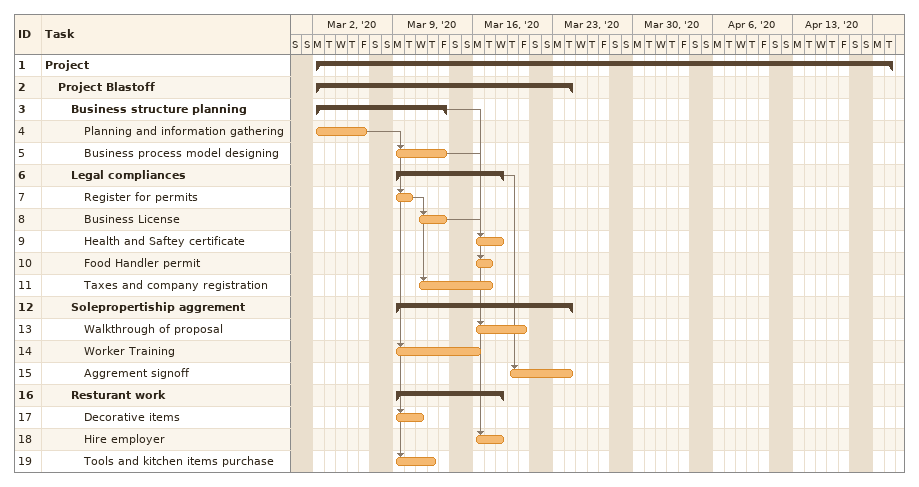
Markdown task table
| ID | Level | Task | Start | Finish | Predecessors |
|---|---|---|---|---|---|
| 1 | 1 | **Project** | 2020-03-02 | 2020-04-21 |  |
| 2 | 2 | **Project Blastoff** | 2020-03-02 | 2020-03-24 |  |
| 3 | 3 | **Business structure planning** | 2020-03-02 | 2020-03-13 |  |
| 4 | 4 | Planning and information gathering | 2020-03-02 | 2020-03-06 |  |
| 5 | 4 | Business process model designing | 2020-03-09 | 2020-03-13 | 4 |
| 6 | 3 | **Legal compliances** | 2020-03-09 | 2020-03-18 |  |
| 7 | 4 | Register for permits | 2020-03-09 | 2020-03-10 | 4 |
| 8 | 4 | Business License | 2020-03-11 | 2020-03-13 | 7 |
| 9 | 4 | Health and Saftey certificate | 2020-03-16 | 2020-03-18 | 8 |
| 10 | 4 | Food Handler permit | 2020-03-16 | 2020-03-17 | 8 |
| 11 | 4 | Taxes and company registration | 2020-03-11 | 2020-03-17 | 7 |
| 12 | 3 | **Solepropertiship aggrement** | 2020-03-09 | 2020-03-24 |  |
| 13 | 4 | Walkthrough of proposal | 2020-03-16 | 2020-03-20 | 5 |
| 14 | 4 | Worker Training | 2020-03-09 | 2020-03-16 | 4 |
| 15 | 4 | Aggrement signoff | 2020-03-19 | 2020-03-24 | 6 |
| 16 | 3 | **Resturant work** | 2020-03-09 | 2020-03-18 |  |
| 17 | 4 | Decorative items | 2020-03-09 | 2020-03-11 | 4 |
| 18 | 4 | Hire employer | 2020-03-16 | 2020-03-18 | 3 |
| 19 | 4 | Tools and kitchen items purchase | 2020-03-09 | 2020-03-12 | 4 |
